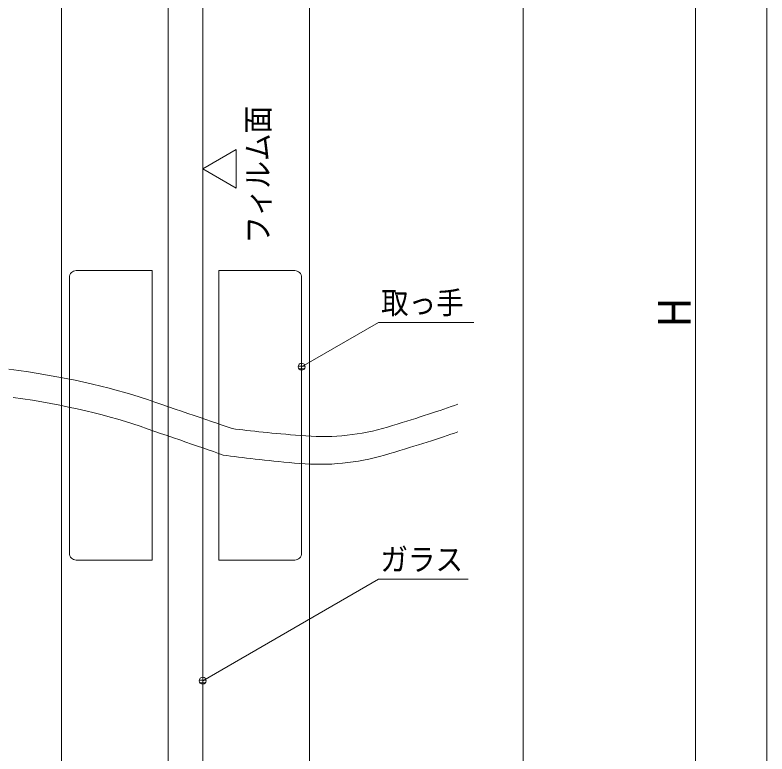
# Model space of a CAD drawing. Units: millimetres, scale not verified. Extents: x -6062 to 6062, y -3045 to 3045.
# Drawn here: x 1121 to 2212, y -1145 to -74 of the extents above; entities that cross this region are included whole.
import ezdxf
from ezdxf.enums import TextEntityAlignment as Align

# ---------------------------------------------------------------- set-up
doc = ezdxf.new("R2010")
doc.units = ezdxf.units.MM
doc.header["$LTSCALE"] = 20
for name, color, linetype, lineweight in [('0-0_2寸法-1', 7, 'Continuous', 9), ('0-3_2寸法-3', 7, 'Continuous', 9), ('0-4_3一般', 7, 'Continuous', 9), ('0-5_1図面枠', 7, 'Continuous', 9)]:
    doc.layers.add(name, color=color, linetype=linetype, lineweight=lineweight)
doc.styles.add('ＭＳ ゴシック', font='')
doc.styles.add('ＭＳ Ｐゴシック', font='')
doc.styles.get('ＭＳ ゴシック').set_extended_font_data('MS Gothic')
doc.styles.get('ＭＳ Ｐゴシック').set_extended_font_data('MS PGothic')

# ---------------------------------------------------------------- blocks, each defined once
blk = doc.blocks.new('グループ-67')
at = {"layer": '0-4_3一般'}
for p, q in [((62153.7, -8884.3), (59953.7, -8884.3)), ((62153.7, -17284.3), (62153.7, -8884.3)), ((64093.7, -8884.3), (64093.7, -17284.3)), ((66293.7, -8884.3), (64093.7, -8884.3)), ((59753.7, -9084.3), (59753.7, -17084.3)), ((66493.7, -17084.3), (66493.7, -9084.3)), ((59953.7, -17284.3), (62153.7, -17284.3)), ((64093.7, -17284.3), (66293.7, -17284.3))]:
    blk.add_line(p, q, dxfattribs=at)
for centre, start, end in [((59953.7, -9084.3), 135, 180), ((59953.7, -9084.3), 90, 135), ((66293.7, -9084.3), 45, 90), ((66293.7, -9084.3), 0, 45), ((59953.7, -17084.3), 180, 225), ((59953.7, -17084.3), 225, 270), ((66293.7, -17084.3), 270, 315), ((66293.7, -17084.3), 315, 0)]:
    blk.add_arc(centre, 200, start, end, dxfattribs=at)
blk = doc.blocks.new('グループ-69')
at = {"layer": '0-4_3一般'}
for p, q in [((59523.7, -37400), (59523.7, 10804.9)), ((66723.7, 10804.9), (66723.7, -37400))]:
    blk.add_line(p, q, dxfattribs=at)
blk.add_lwpolyline([(63623.7, -32200), (63623.7, 5604.9), (62623.7, 5604.9), (62623.7, -32200)], close=True, dxfattribs=at)
blk = doc.blocks.new('グループ-91')
at = {"layer": '0-4_3一般'}
for points in [[(58001.3, -11745.7), (58284.8, -11781.1), (58568, -11822.3), (58848.5, -11867.4), (59123.8, -11914.4), (59393.9, -11963.3), (59658.9, -12014.2), (59918.7, -12066.9), (60173.3, -12121.7), (60422.7, -12178.4), (60666.9, -12237), (60906, -12297.5), (61139.8, -12360), (61368.5, -12424.4), (61592, -12490.8), (61810.4, -12559.1), (62023.5, -12629.3), (62231.6, -12699.7), (62434.6, -12768.5), (62632.6, -12835.7), (62825.6, -12901.3), (63013.6, -12965.2), (63196.6, -13027.6), (63374.5, -13088.3), (63547.4, -13147.5), (63715.4, -13205), (63878.3, -13260.9), (64036.1, -13315.2), (64189, -13367.9), (64336.8, -13419), (64479.7, -13468.5), (64479.7, -13468.5)], [(58126.3, -12563), (58404.9, -12603.5), (58680.9, -12647.8), (58951.8, -12694.1), (59217.5, -12742.4), (59478.2, -12792.6), (59733.8, -12844.8), (59984.2, -12898.9), (60229.6, -12955), (60469.9, -13013), (60705.1, -13073), (60935.2, -13135), (61160.2, -13198.9), (61380.1, -13264.7), (61594.9, -13332.5), (61804.6, -13402.3), (62009.3, -13472.3), (62209, -13540.6), (62403.8, -13607.4), (62593.7, -13672.5), (62778.6, -13736.1), (62958.7, -13798), (63133.7, -13858.4), (63303.9, -13917.2), (63469.1, -13974.3), (63629.3, -14029.9), (63784.6, -14083.8), (63935, -14136.2), (64080.5, -14187), (64221, -14236.2), (64221, -14236.2)], [(69806.1, -13171.3), (69932.4, -13131), (70055.7, -13091.3), (70176, -13052.3), (70293.2, -13013.9), (70407.5, -12976.1), (70518.7, -12939), (70627, -12902.5), (70732.2, -12866.6), (70834.4, -12831.3), (70933.5, -12796.7), (71029.7, -12762.6)], [(64479.7, -13468.5), (64580.8, -13481.9), (64685, -13495.1), (64792.2, -13508.3), (64902.6, -13521.4), (65016, -13534.4), (65132.6, -13547.4), (65252.2, -13560.2), (65374.9, -13572.9), (65500.7, -13585.6), (65629.5, -13598.2), (65761.5, -13610.6), (65896.5, -13623), (66034.7, -13635.3), (66175.9, -13647.5), (66320.2, -13659.7), (66467.5, -13671.7), (66617.8, -13683.5), (66768.5, -13692.6), (66918.8, -13698.3), (67068.7, -13700.7), (67218.3, -13699.8), (67367.5, -13695.4), (67516.4, -13687.7), (67664.9, -13676.7), (67813, -13662.3), (67960.8, -13644.5), (68108.2, -13623.3), (68255.2, -13598.8), (68401.9, -13571), (68548.2, -13539.7), (68694.2, -13505.1), (68839.7, -13467.1), (68985, -13425.8), (69129.2, -13382), (69270.6, -13338.6), (69409, -13295.8), (69544.4, -13253.7), (69676.7, -13212.2), (69806.1, -13171.3)], [(69756.3, -13980.4), (69887.7, -13939.5), (70016.1, -13899.1), (70141.3, -13859.3), (70263.3, -13820.2), (70382.2, -13781.6), (70498, -13743.6), (70610.6, -13706.2), (70720.1, -13669.5), (70826.5, -13633.3), (70929.7, -13597.6), (71029.7, -13562.6)], [(64221, -14236.2), (64325.9, -14250.8), (64434, -14265.5), (64545.3, -14280.1), (64659.8, -14294.7), (64777.5, -14309.2), (64898.5, -14323.8), (65022.6, -14338.2), (65150, -14352.7), (65280.5, -14367.2), (65414.3, -14381.6), (65551.3, -14396), (65691.5, -14410.3), (65834.9, -14424.6), (65981.5, -14438.9), (66131.3, -14453.2), (66284.4, -14467.4), (66440.4, -14481.5), (66596.9, -14492.7), (66753, -14500.5), (66908.8, -14504.7), (67064.2, -14505.4), (67219.3, -14502.5), (67374, -14496.1), (67528.4, -14486.2), (67682.4, -14472.8), (67836, -14455.8), (67989.3, -14435.3), (68142.2, -14411.3), (68294.8, -14383.8), (68447, -14352.7), (68598.9, -14318.1), (68750.4, -14280), (68901.5, -14238.3), (69051.7, -14194), (69198.9, -14150.1), (69343, -14106.8), (69483.9, -14064.1), (69621.6, -14021.9), (69756.3, -13980.4)]]:
    blk.add_lwpolyline(points, dxfattribs=at)
for name in ['グループ-69', 'グループ-67']:
    blk.add_blockref(name, (0, 0), dxfattribs=at)
blk = doc.blocks.new('グループ-92')
at = {"layer": '0-4_3一般'}
blk.add_line((72923.7, 19804.9), (72923.7, -40000), dxfattribs=at)
blk.add_blockref('グループ-91', (0, 0), dxfattribs=at)
blk = doc.blocks.new('グループ-96')
at = {"layer": '0-5_1図面枠'}
blk.add_lwpolyline([(-80000, 55400), (80000, 55400), (80000, -55400), (-80000, -55400)], close=True, dxfattribs=at)
blk = doc.blocks.new('図面枠')
at = {"layer": '0-5_1図面枠'}
blk.add_blockref('グループ-96', (0, 0), dxfattribs=at)

msp = doc.modelspace()

# ---------------------------------------------------------------- linework, layer by layer
at = {"layer": '0-0_2寸法-1'}
msp.add_line((2108.68, 977.53), (2108.68, -1987.29), dxfattribs=at)
at = {"layer": '0-3_2寸法-3'}
for p, q in [((1542.08, -582.67), (1532.29, -582.67)), ((1541.18, -586.67), (1533.19, -586.67)), ((1537.36, -578.67), (1537.01, -578.67)), ((1537.36, -578.67), (1537.01, -578.67)), ((1393.86, -1034.24), (1393.51, -1034.24)), ((1393.86, -1034.24), (1393.51, -1034.24)), ((1398.58, -1038.24), (1388.79, -1038.24)), ((1397.68, -1042.24), (1389.69, -1042.24))]:
    msp.add_line(p, q, dxfattribs=at)
msp.add_lwpolyline([(1442.28, -268.72), (1442.28, -324.84), (1393.68, -296.78)], close=True, dxfattribs=at)
for points in [[(1537.18, -583.66), (1648.68, -519.29), (1787.2, -519.29)], [(1393.68, -1039.23), (1648.68, -892.01), (1778.71, -892.01)]]:
    msp.add_lwpolyline(points, dxfattribs=at)
for centre in [(1537.18, -583.66), (1537.18, -583.66), (1393.68, -1039.23), (1393.68, -1039.23)]:
    msp.add_circle(centre, 5.01, dxfattribs=at)

# ---------------------------------------------------------------- block references
at = {"layer": '0-4_3一般', "xscale": 0.05, "yscale": 0.05}
msp.add_blockref('グループ-92', (-1787.5, 0), dxfattribs=at)
at = {"layer": '0-5_1図面枠', "xscale": 0.05, "yscale": 0.05}
msp.add_blockref('図面枠', (-1787.5, 0), dxfattribs=at)

# ---------------------------------------------------------------- texts
at = {"layer": '0-0_2寸法-1', "style": 'ＭＳ Ｐゴシック', "width": 0.9}
msp.add_text('H', height=47.17, rotation=90, dxfattribs=at).set_placement((2115.75, -525.12), align=Align.BOTTOM_LEFT)
at = {"layer": '0-3_2寸法-3', "style": 'ＭＳ ゴシック', "width": 0.9}
msp.add_text('フィルム面', height=32.55, rotation=90, dxfattribs=at).set_placement((1499.88, -405.14), align=Align.BOTTOM_LEFT)
for s, p in [('取っ手', (1652.54, -516.89)), ('ガラス', (1651.53, -889.24))]:
    msp.add_text(s, height=32.55, dxfattribs=at).set_placement(p, align=Align.BOTTOM_LEFT)

doc.saveas('drawing.dxf')
